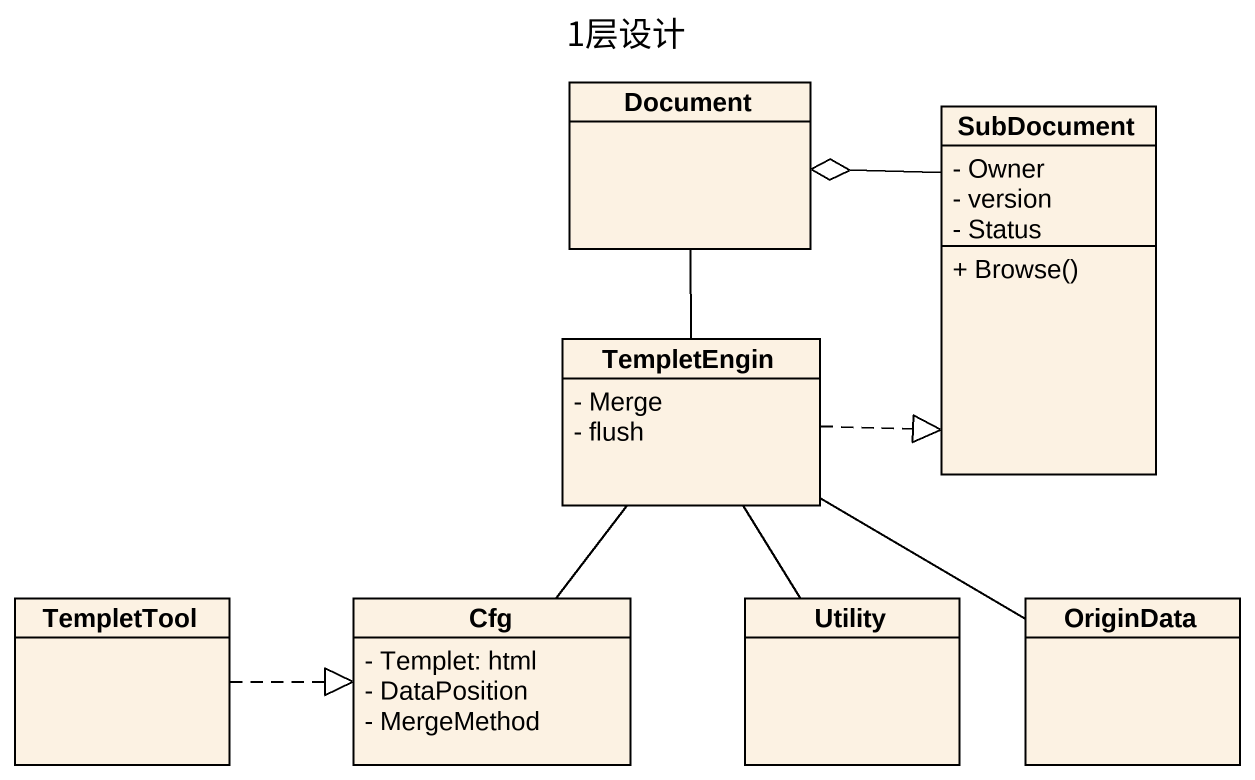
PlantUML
@startuml
title 1层设计
hide circle
hide empty members
skinparam classAttributeIconSize 0
class Document
class SubDocument {
  - Owner
  - version
  - Status
  + Browse()
}
class TempletEngin {
  - Merge
  - flush
}
class TempletTool
class Cfg {
  - Templet: html
  - DataPosition
  - MergeMethod
}
class Utility
class OriginData
Document -- TempletEngin
SubDocument -left-o Document
TempletEngin .right.|> SubDocument
TempletEngin -- Utility
TempletEngin -right- OriginData
TempletTool .right.|> Cfg
Cfg -up- TempletEngin
@enduml
